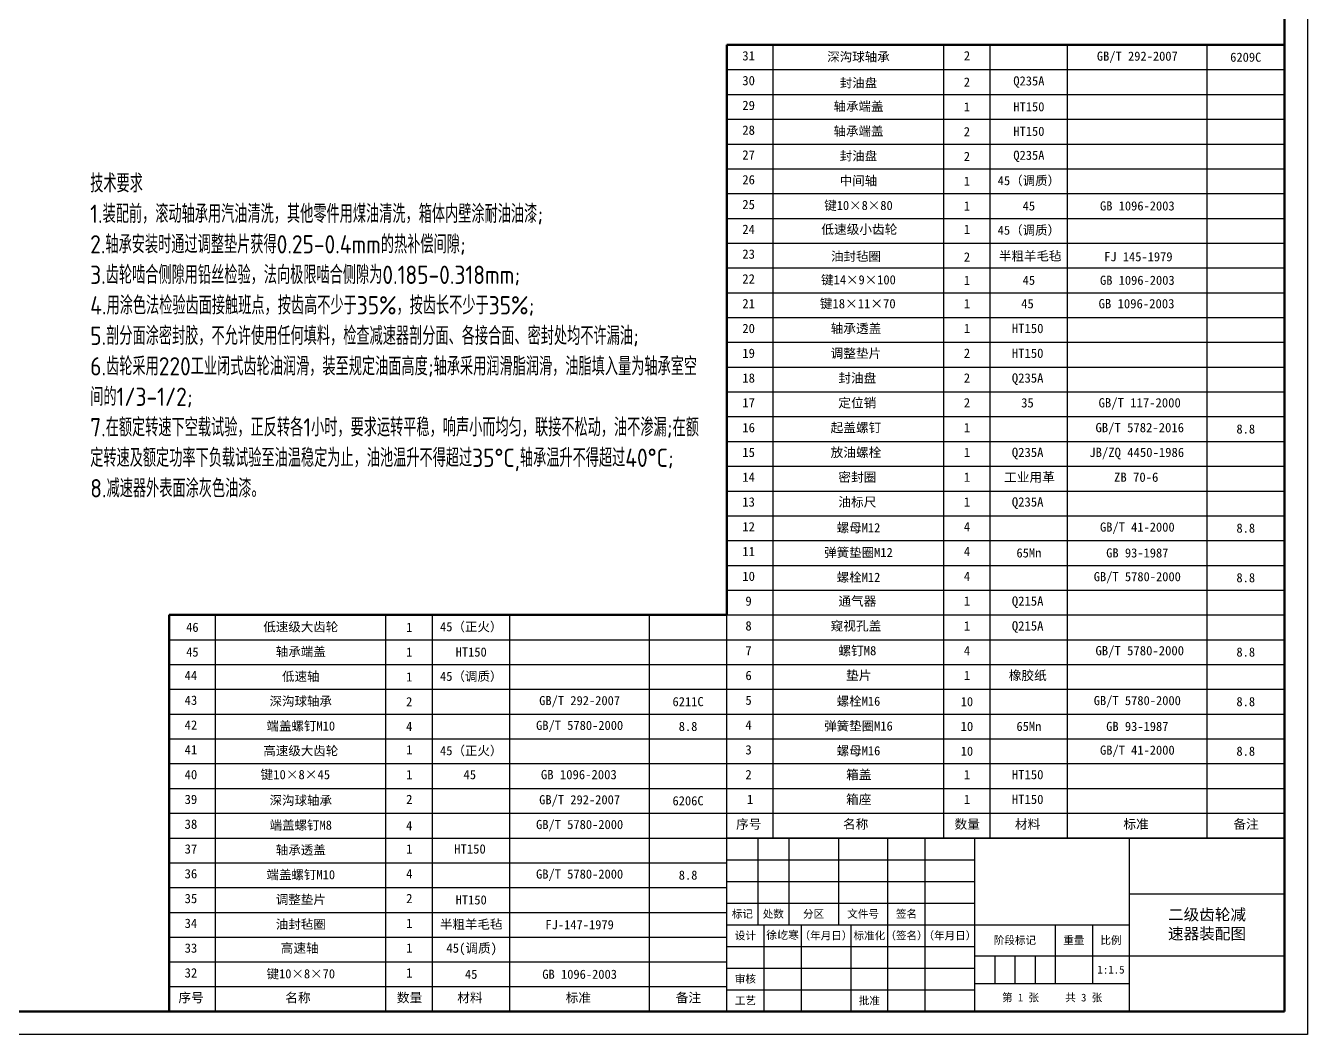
# Model space of a CAD drawing. Header units: millimetres. Extents: x -3078 to 425, y -739 to 825.
# Drawn here: x -2450 to -1889, y -212 to 229 of the extents above; entities that cross this region are included whole.
import ezdxf
from ezdxf.enums import TextEntityAlignment as Align

# ---------------------------------------------------------------- set-up
doc = ezdxf.new("R2010")
doc.units = ezdxf.units.MM
doc.layers.add('图层1', color=7, linetype='Continuous', lineweight=50)
doc.layers.add('粗实线', color=7, linetype='Continuous', lineweight=50)
doc.layers.add('细实线', color=7, linetype='Continuous')
doc.styles.add('fansong', font='simfang.ttf', dxfattribs={"height": 4})
doc.styles.add('GB字体', font='gbenor.shx', dxfattribs={"height": 5, "bigfont": 'gbcbig.shx'})
doc.styles.add('SongTi', font='SimSun.ttf', dxfattribs={"height": 4})
doc.styles.get("Standard").update_dxf_attribs({"font": 'arial.ttf'})

msp = doc.modelspace()

# ---------------------------------------------------------------- linework, layer by layer
for p, q in [((-2123.0475, -125.9058), (-2123.0475, 220.9483)), ((-2048.5281, -125.9058), (-2048.5281, 220.9483)), ((-2028.2046, -125.9058), (-2028.2046, 220.9483)), ((-1994.3321, -125.9058), (-1994.3321, 220.9483)), ((-1933.3617, -125.9058), (-1933.3617, 220.9483)), ((-2143.371, 210.1091), (-1899.4892, 210.1091)), ((-2143.371, 199.2699), (-1899.4892, 199.2699)), ((-2143.371, 188.4307), (-1899.4892, 188.4307)), ((-2143.371, 177.5915), (-1899.4892, 177.5915)), ((-2143.371, 166.7523), (-1899.4892, 166.7523)), ((-2143.371, 155.9131), (-1899.4892, 155.9131)), ((-2143.371, 145.0739), (-1899.4892, 145.0739)), ((-2143.371, 134.2348), (-1899.4892, 134.2348)), ((-2143.371, 123.3956), (-1899.4892, 123.3956)), ((-2143.371, 112.5564), (-1899.4892, 112.5564)), ((-2143.371, 101.7172), (-1899.4892, 101.7172)), ((-2143.371, 90.878), (-1899.4892, 90.878)), ((-2143.371, 80.0388), (-1899.4892, 80.0388)), ((-2143.371, 69.1996), (-1899.4892, 69.1996)), ((-2143.371, 58.3604), (-1899.4892, 58.3604)), ((-2143.371, 47.5213), (-1899.4892, 47.5213)), ((-2143.371, 36.6821), (-1899.4892, 36.6821)), ((-2143.371, 25.8429), (-1899.4892, 25.8429)), ((-2143.371, 15.0037), (-1899.4892, 15.0037)), ((-2143.371, 4.1645), (-1899.4892, 4.1645)), ((-2143.371, -6.6747), (-1899.4892, -6.6747)), ((-2143.371, -17.5139), (-1899.4892, -17.5139)), ((-2366.9292, -201.7801), (-2366.9292, -28.3531)), ((-2292.4098, -201.7801), (-2292.4098, -28.3531)), ((-2272.0863, -201.7801), (-2272.0863, -28.3531)), ((-2238.2139, -201.7801), (-2238.2139, -28.3531)), ((-2177.2434, -201.7801), (-2177.2434, -28.3531)), ((-2143.371, -201.7801), (-2143.371, -28.3531)), ((-2143.371, -28.3531), (-1899.4892, -28.3531)), ((-2387.2527, -39.1923), (-1899.4892, -39.1923)), ((-2387.2527, -50.0314), (-1899.4892, -50.0314)), ((-2387.2527, -60.8706), (-2143.371, -60.8706)), ((-2143.371, -60.8706), (-1899.4892, -60.8706)), ((-2387.2527, -71.7098), (-2143.371, -71.7098)), ((-2143.371, -71.7098), (-1899.4892, -71.7098)), ((-2387.2527, -82.549), (-2143.371, -82.549)), ((-2143.371, -82.549), (-1899.4892, -82.549)), ((-2387.2527, -93.3882), (-2143.371, -93.3882)), ((-2143.371, -93.3882), (-1899.4892, -93.3882)), ((-2387.2527, -104.2274), (-2143.371, -104.2274)), ((-2387.2527, -104.2274), (-2143.371, -104.2274)), ((-2143.371, -104.2274), (-1899.4892, -104.2274)), ((-2387.2527, -115.0666), (-2143.371, -115.0666)), ((-2143.371, -115.0666), (-1899.4892, -115.0666)), ((-2387.2527, -125.9058), (-2143.371, -125.9058)), ((-2143.371, -125.9058), (-1899.4892, -125.9058)), ((-2143.371, -201.7801), (-2143.371, -125.9058)), ((-1899.4892, -125.9058), (-2143.371, -125.9058)), ((-2143.371, -125.9058), (-1899.4892, -125.9058)), ((-2129.822, -125.9058), (-2129.822, -163.8429)), ((-2116.273, -125.9058), (-2116.273, -163.8429)), ((-2094.5946, -125.9058), (-2094.5946, -163.8429)), ((-2072.9162, -201.7801), (-2072.9162, -125.9058)), ((-2056.6575, -201.7801), (-2056.6575, -125.9058)), ((-2034.9791, -201.7801), (-2034.9791, -125.9058)), ((-2034.9791, -201.7801), (-2034.9791, -125.9058)), ((-1967.2342, -201.7801), (-1967.2342, -125.9058)), ((-2387.2527, -136.7449), (-2143.371, -136.7449)), ((-2143.371, -135.39), (-2034.9791, -135.39)), ((-2143.371, -144.8743), (-2034.9791, -144.8743)), ((-2387.2527, -147.5841), (-2143.371, -147.5841)), ((-1967.2342, -150.2939), (-1899.4892, -150.2939)), ((-2143.371, -154.3586), (-2034.9791, -154.3586)), ((-2387.2527, -158.4233), (-2143.371, -158.4233)), ((-2143.371, -163.8429), (-1967.2342, -163.8429)), ((-2127.1122, -163.8429), (-2127.1122, -201.7801)), ((-2110.8534, -163.8429), (-2110.8534, -201.7801)), ((-2089.175, -163.8429), (-2089.175, -201.7801)), ((-1999.7517, -163.8429), (-1999.7517, -189.586)), ((-1983.4929, -163.8429), (-1983.4929, -189.586)), ((-2387.2527, -169.2625), (-2143.371, -169.2625)), ((-2143.371, -173.3272), (-2034.9791, -173.3272)), ((-2034.9791, -177.3919), (-1899.4892, -177.3919)), ((-2026.1722, -177.3919), (-2026.1722, -189.586)), ((-2017.3654, -177.3919), (-2017.3654, -189.586)), ((-2008.5586, -177.3919), (-2008.5586, -189.586)), ((-2387.2527, -180.1017), (-2143.371, -180.1017)), ((-2143.371, -182.8115), (-2034.9791, -182.8115)), ((-2034.9791, -189.586), (-1967.2342, -189.586)), ((-2143.371, -190.9409), (-2387.2527, -190.9409)), ((-2143.371, -201.7801), (-2143.371, -190.9409)), ((-2143.371, -192.2958), (-2034.9791, -192.2958))]:
    msp.add_line(p, q)
msp.add_lwpolyline([(-3078.4892, 629.2199), (-1889.4892, 629.2199), (-1889.4892, -211.7801), (-3078.4892, -211.7801)], close=True)
at = {"layer": '图层1'}
for p, q in [((-1899.4892, -201.7801), (-1899.4892, 619.2199)), ((-1899.4892, -201.7801), (-1899.4892, 113.2199)), ((-1899.4892, -201.7801), (-1899.4892, 99.2199)), ((-3053.4892, -201.7801), (-1899.4892, -201.7801)), ((-2079.4892, -201.7801), (-1899.4892, -201.7801)), ((-2079.4892, -201.7801), (-1899.4892, -201.7801)), ((-2039.4892, -201.7801), (-1899.4892, -201.7801))]:
    msp.add_line(p, q, dxfattribs=at)
at = {"layer": '粗实线'}
for p, q in [((-2143.371, 220.9483), (-2143.371, -28.3531)), ((-2143.371, 220.9483), (-1899.4892, 220.9483)), ((-1899.4892, 220.9483), (-1899.4892, -201.7801)), ((-2387.2527, -28.3531), (-2387.2527, -201.7801)), ((-2143.371, -28.3531), (-2387.2527, -28.3531)), ((-2387.2527, -201.7801), (-1899.4892, -201.7801))]:
    msp.add_line(p, q, dxfattribs=at)

# ---------------------------------------------------------------- texts
at = {"style": 'fansong'}
for s, height, p in [('标记', 3.38725, (-2136.5965, -159.1008)), ('处数', 3.38725, (-2123.0475, -159.1008)), ('文件号', 3.38725, (-2083.7554, -159.1008)), ('签名', 3.38725, (-2064.7868, -159.1008)), ('分区', 3.38725, (-2105.4338, -159.1008)), ('设计', 3.38725, (-2135.2416, -168.5851)), ('（年月日）', 3.38725, (-2100.0142, -168.5851)), ('标准化', 3.38725, (-2081.0456, -168.5851)), ('（签名）', 3.38725, (-2064.7868, -168.5851)), ('（年月日）', 3.38725, (-2045.8183, -168.5851)), ('阶段标记', 3.38725, (-2017.3654, -170.6174)), ('重量', 3.38725, (-1991.6223, -170.6174)), ('比例', 3.38725, (-1975.3635, -170.6174)), ('审核', 3.38725, (-2135.2416, -187.5536)), ('工艺', 3.38725, (-2135.2416, -197.0379)), ('批准', 3.38725, (-2081.0456, -197.0379)), ('第 1 张     共 3 张', 3.387246, (-2001.1066, -195.683))]:
    msp.add_text(s, height=height, dxfattribs=at).set_placement(p, align=Align.MIDDLE_CENTER)
at = {"attachment_point": 1}
for s, width, insert, char_height in [('{\\fSimSun|b0|i0|c134|p2;31}', 4.064696, (-2136.5965, 218.2006), 4.064696), ('{\\fSimSun|b0|i0|c134|p2;2}', 4.064696, (-2039.7212, 218.2006), 4.064696), ('{\\fSimSun|b0|i0|c134|p2;30}', 4.064696, (-2136.5965, 207.3614), 4.064696), ('{\\fSimSun|b0|i0|c134|p2;29}', 4.064696, (-2136.5965, 196.5222), 4.064696), ('{\\fSimSun|b0|i0|c134|p2;28}', 4.064696, (-2136.5965, 185.6831), 4.064696), ('{\\fSimSun|b0|i0|c134|p2;27}', 4.064696, (-2136.5965, 174.8439), 4.064696), ('{\\fSimSun|b0|i0|c134|p2;26}', 4.064696, (-2136.5965, 164.0047), 4.064696), ('{\\fSimSun|b0|i0|c134|p2;25}', 4.064696, (-2136.5965, 153.1655), 4.064696), ('{\\fSimSun|b0|i0|c134|p2;24}', 4.064696, (-2136.5965, 142.3263), 4.064696), ('{\\fSimSun|b0|i0|c134|p2;低速级小齿轮}', 42.112489, (-2102.0466, 142.3263), 4.064696), ('{\\fSimSun|b0|i0|c134|p2;1}', 4.064696, (-2039.7212, 142.3263), 4.064696), ('{\\fSimSun|b0|i0|c134|p2;23}', 4.064696, (-2136.5965, 131.4871), 4.064696), ('{\\fSimSun|b0|i0|c134|p2;2}', 4.064696, (-2039.7212, 130.2178), 4.064696), ('{\\fSimSun|b0|i0|c134|p2;22}', 4.064696, (-2136.5965, 120.6479), 4.064696), ('{\\fSimSun|b0|i0|c134|p2;21}', 4.064696, (-2136.5965, 109.8087), 4.064696), ('{\\fSimSun|b0|i0|c134|p2;键18\\fSimSun|b0|i0|c0|p2;×1\\fSimSun|b0|i0|c134|p2;1\\fSimSun|b0|i0|c0|p2;×\\fSimSun|b0|i0|c134|p2;70}', 42.112489, (-2102.724, 109.8087), 4.0646955), ('{\\fSimSun|b0|i0|c134|p2;1}', 4.064696, (-2039.7212, 109.8087), 4.064696), ('{\\fSimSun|b0|i0|c134|p2;45}', 28.563504, (-2014.6556, 109.8087), 4.064696), ('{\\fSimSun|b0|i0|c134|p2;GB 1096-2003}', 42.112489, (-1980.7831, 109.8087), 4.064696), ('{\\fSimSun|b0|i0|c134|p2;20}', 4.064696, (-2136.5965, 98.9695), 4.064696), ('{\\fSimSun|b0|i0|c134|p2;轴承透盖}', 42.112489, (-2097.9819, 98.9695), 4.064696), ('{\\fSimSun|b0|i0|c134|p2;1}', 4.064696, (-2039.7212, 98.9695), 4.064696), ('{\\fSimSun|b0|i0|c134|p2;HT150}', 28.563504, (-2018.7203, 98.9695), 4.064696), ('{\\fSimSun|b0|i0|c134|p2;19}', 4.064696, (-2136.5965, 88.1304), 4.064696), ('{\\fSimSun|b0|i0|c134|p2;调整垫片}', 42.112489, (-2097.9819, 88.1304), 4.064696), ('{\\fSimSun|b0|i0|c134|p2;2}', 4.064696, (-2039.7212, 88.1304), 4.064696), ('{\\fSimSun|b0|i0|c134|p2;HT150}', 28.563504, (-2018.7203, 88.1304), 4.064696), ('{\\fSimSun|b0|i0|c134|p2;18}', 4.064696, (-2136.5965, 77.2912), 4.064696), ('{\\fSimSun|b0|i0|c134|p2;封油盘}', 42.112489, (-2094.5946, 77.2912), 4.064696), ('{\\fSimSun|b0|i0|c134|p2;2}', 4.064696, (-2039.7212, 77.2912), 4.064696), ('{\\fSimSun|b0|i0|c134|p2;Q235A}', 28.563504, (-2018.7203, 77.2912), 4.064696), ('{\\fSimSun|b0|i0|c134|p2;17}', 4.064696, (-2136.5965, 66.452), 4.064696), ('{\\fSimSun|b0|i0|c134|p2;定位销}', 42.112489, (-2094.5946, 66.452), 4.064696), ('{\\fSimSun|b0|i0|c134|p2;2}', 4.064696, (-2039.7212, 66.452), 4.064696), ('{\\fSimSun|b0|i0|c134|p2;35}', 28.563504, (-2014.6556, 66.452), 4.064696), ('{\\fSimSun|b0|i0|c134|p2;GB/T 117-2000}', 42.112489, (-1980.7831, 66.452), 4.064696), ('{\\fSimSun|b0|i0|c134|p2;起盖螺钉}', 42.112489, (-2097.9819, 55.6128), 4.064696), ('{\\fSimSun|b0|i0|c134|p2;16}', 4.064696, (-2136.5965, 55.6128), 4.064696), ('{\\fSimSun|b0|i0|c134|p2;1}', 4.064696, (-2039.7212, 55.6128), 4.064696), ('{\\fSimSun|b0|i0|c134|p2;GB/T 5782-2016}', 42.112489, (-1982.138, 55.6128), 4.064696), ('{\\fSimSun|b0|i0|c134|p2;放油螺栓}', 42.112489, (-2097.9819, 44.7736), 4.064696), ('{\\fSimSun|b0|i0|c134|p2;JB/ZQ 4450-1986}', 47.629775, (-1984.8478, 44.7736), 4.064696), ('{\\fSimSun|b0|i0|c134|p2;15}', 4.064696, (-2136.5965, 44.7736), 4.064696), ('{\\fSimSun|b0|i0|c134|p2;1}', 4.064696, (-2039.7212, 44.7736), 4.064696), ('{\\fSimSun|b0|i0|c134|p2;Q235A}', 28.563504, (-2018.7203, 44.7736), 4.064696), ('{\\fSimSun|b0|i0|c134|p2;14}', 4.064696, (-2136.5965, 33.9344), 4.064696), ('{\\fSimSun|b0|i0|c134|p2;密封圈}', 42.112489, (-2094.5946, 33.9344), 4.064696), ('{\\fSimSun|b0|i0|c134|p2;1}', 4.064696, (-2039.7212, 33.9344), 4.064696), ('{\\fSimSun|b0|i0|c134|p2;工业用革}', 28.563504, (-2022.1075, 33.9344), 4.064696), ('{\\fSimSun|b0|i0|c134|p2;ZB 70-6}', 47.629775, (-1974.0086, 33.9344), 4.064696), ('{\\fSimSun|b0|i0|c134|p2;13}', 4.064696, (-2136.5965, 23.0952), 4.064696), ('{\\fSimSun|b0|i0|c134|p2;油标尺}', 42.112489, (-2094.5946, 23.0952), 4.064696), ('{\\fSimSun|b0|i0|c134|p2;1}', 4.064696, (-2039.7212, 23.0952), 4.064696), ('{\\fSimSun|b0|i0|c134|p2;Q235A}', 28.563504, (-2018.7203, 23.0952), 4.064696), ('{\\fSimSun|b0|i0|c134|p2;12}', 4.064696, (-2136.5965, 12.256), 4.064696), ('{\\fSimSun|b0|i0|c134|p2;4}', 4.064696, (-2039.7212, 12.256), 4.064696), ('{\\fSimSun|b0|i0|c134|p2;11}', 4.064696, (-2136.5965, 1.4169), 4.064696), ('{\\fSimSun|b0|i0|c134|p2;4}', 4.064696, (-2039.7212, 1.4169), 4.064696), ('{\\fSimSun|b0|i0|c134|p2;10}', 4.064696, (-2136.5965, -9.4223), 4.064696), ('{\\fSimSun|b0|i0|c134|p2;4}', 4.064696, (-2039.7212, -9.4223), 4.064696), ('{\\fSimSun|b0|i0|c134|p2;9}', 4.064696, (-2135.2416, -20.2615), 4.064696), ('{\\fSimSun|b0|i0|c134|p2;通气器}', 42.112489, (-2094.5946, -20.2615), 4.064696), ('{\\fSimSun|b0|i0|c134|p2;1}', 4.064696, (-2039.7212, -20.2615), 4.064696), ('{\\fSimSun|b0|i0|c134|p2;Q215A}', 28.563504, (-2018.7203, -20.2615), 4.064696), ('{\\fSimSun|b0|i0|c134|p2;8}', 4.064696, (-2135.2416, -31.1007), 4.064696), ('{\\fSimSun|b0|i0|c134|p2;窥视孔盖}', 42.112489, (-2097.9819, -31.1007), 4.064696), ('{\\fSimSun|b0|i0|c134|p2;1}', 4.064696, (-2039.7212, -31.1007), 4.064696), ('{\\fSimSun|b0|i0|c134|p2;Q215A}', 28.563504, (-2018.7203, -31.1007), 4.064696), ('{\\fSimSun|b0|i0|c134|p2;7}', 4.064696, (-2135.2416, -41.9399), 4.064696), ('{\\fSimSun|b0|i0|c134|p2;螺钉M8}', 42.112489, (-2094.5946, -41.9399), 4.064696), ('{\\fSimSun|b0|i0|c134|p2;4}', 4.064696, (-2039.7212, -41.9399), 4.064696), ('{\\fSimSun|b0|i0|c134|p2;GB/T 5780-2000}', 42.112489, (-1982.138, -41.9399), 4.064696), ('{\\fSimSun|b0|i0|c134|p2;44}', 4.064696, (-2380.4782, -52.7791), 4.064696), ('{\\fSimSun|b0|i0|c134|p2;6}', 4.064696, (-2135.2416, -52.7791), 4.064696), ('{\\fSimSun|b0|i0|c134|p2;垫片}', 42.112489, (-2091.2074, -52.7791), 4.064696), ('{\\fSimSun|b0|i0|c134|p2;1}', 4.064696, (-2039.7212, -52.7791), 4.064696), ('{\\fSimSun|b0|i0|c134|p2;橡胶纸}', 28.563504, (-2020.0752, -52.7791), 4.064696), ('{\\fSimSun|b0|i0|c134|p2;43}', 4.064696, (-2380.4782, -63.6183), 4.064696), ('{\\fSimSun|b0|i0|c134|p2;5}', 4.064696, (-2135.2416, -63.6183), 4.064696), ('{\\fSimSun|b0|i0|c134|p2;42}', 4.064696, (-2380.4782, -74.4575), 4.064696), ('{\\fSimSun|b0|i0|c134|p2;4}', 4.064696, (-2135.2416, -74.4575), 4.064696), ('{\\fSimSun|b0|i0|c134|p2;41}', 4.064696, (-2380.4782, -85.2966), 4.064696), ('{\\fSimSun|b0|i0|c134|p2;1}', 4.064696, (-2283.603, -85.2966), 4.064696), ('{\\fSimSun|b0|i0|c134|p2;3}', 4.064696, (-2135.2416, -85.2966), 4.064696), ('{\\fSimSun|b0|i0|c134|p2;40}', 4.064696, (-2380.4782, -96.1358), 4.064696), ('\\pxt8;{\\fSimSun|b0|i0|c134|p2;键10\\fSimSun|b0|i0|c0|p2;×\\fSimSun|b0|i0|c134|p2;8\\fSimSun|b0|i0|c0|p2;×\\fSimSun|b0|i0|c134|p2;45}', 42.112489, (-2347.2832, -96.1358), 4.0646955), ('{\\fSimSun|b0|i0|c134|p2;1}', 4.064696, (-2283.603, -96.1358), 4.064696), ('{\\fSimSun|b0|i0|c134|p2;45}', 28.563504, (-2258.5373, -96.1358), 4.064696), ('{\\fSimSun|b0|i0|c134|p2;GB 1096-2003}', 42.112489, (-2224.6649, -96.1358), 4.064696), ('{\\fSimSun|b0|i0|c134|p2;2}', 4.064696, (-2135.2416, -96.1358), 4.064696), ('{\\fSimSun|b0|i0|c134|p2;箱盖}', 42.112489, (-2091.2074, -96.1358), 4.064696), ('{\\fSimSun|b0|i0|c134|p2;1}', 4.064696, (-2039.7212, -96.1358), 4.064696), ('{\\fSimSun|b0|i0|c134|p2;HT150}', 28.563504, (-2018.7203, -96.1358), 4.064696), ('{\\fSimSun|b0|i0|c134|p2;箱座}', 42.112489, (-2091.2074, -106.975), 4.064696), ('{\\fSimSun|b0|i0|c134|p2;39}', 4.064696, (-2380.4782, -106.975), 4.064696), ('{\\fSimSun|b0|i0|c134|p2;2}', 4.064696, (-2283.603, -106.975), 4.064696), ('{\\fSimSun|b0|i0|c134|p2;1}', 4.064696, (-2134.5641, -106.975), 4.064696), ('{\\fSimSun|b0|i0|c134|p2;1}', 4.064696, (-2039.7212, -106.975), 4.064696), ('{\\fSimSun|b0|i0|c134|p2;HT150}', 28.563504, (-2018.7203, -106.975), 4.064696), ('{\\fSimSun|b0|i0|c134|p2;序号}', 13.443011, (-2139.3063, -117.8142), 4.064696), ('{\\fSimSun|b0|i0|c134|p2;名称}', 42.112489, (-2092.5623, -117.8142), 4.064696), ('{\\fSimSun|b0|i0|c134|p2;数量}', 11.552169, (-2043.7859, -117.8142), 4.064696), ('{\\fSimSun|b0|i0|c134|p2;材料}', 28.563504, (-2017.3654, -117.8142), 4.064696), ('{\\fSimSun|b0|i0|c134|p2;标准}', 41.845094, (-1969.944, -117.8142), 4.064696), ('{\\fSimSun|b0|i0|c134|p2;备注}', 28.563504, (-1921.8451, -117.8142), 4.064696), ('{\\fSimSun|b0|i0|c134|p2;38}', 4.064696, (-2380.4782, -117.8142), 4.064696), ('{\\fSimSun|b0|i0|c134|p2;37}', 4.064696, (-2380.4782, -128.6534), 4.064696), ('{\\fSimSun|b0|i0|c134|p2;1}', 4.064696, (-2283.603, -128.6534), 4.064696), ('{\\fSimSun|b0|i0|c134|p2;HT150}', 28.563504, (-2262.602, -128.6534), 4.064696), ('{\\fSimSun|b0|i0|c134|p2;36}', 4.064696, (-2380.4782, -139.4926), 4.064696), ('{\\fSimSun|b0|i0|c134|p2;4}', 4.064696, (-2283.603, -139.4926), 4.064696), ('{\\fSimSun|b0|i0|c134|p2;35}', 4.064696, (-2380.4782, -150.3318), 4.064696), ('{\\fSimSun|b0|i0|c134|p2;2}', 4.064696, (-2283.603, -150.3318), 4.064696), ('{\\fSimSun|b0|i0|c134|p2;34}', 4.064696, (-2380.4782, -161.171), 4.064696), ('{\\fSimSun|b0|i0|c134|p2;1}', 4.064696, (-2283.603, -161.171), 4.064696), ('{\\fSimSun|b0|i0|c134|p2;33}', 4.064696, (-2380.4782, -172.0102), 4.064696), ('{\\fSimSun|b0|i0|c134|p2;高速轴}', 42.112489, (-2338.4763, -172.0102), 4.064696), ('{\\fSimSun|b0|i0|c134|p2;1}', 4.064696, (-2283.603, -172.0102), 4.064696), ('{\\fSimSun|b0|i0|c134|p2;45(调质)}', 28.563504, (-2265.9893, -172.0102), 4.064696), ('{\\fSimSun|b0|i0|c134|p2;32}', 4.064696, (-2380.4782, -182.8493), 4.064696), ('{\\fSimSun|b0|i0|c134|p2;1}', 4.064696, (-2283.603, -182.8493), 4.064696), ('{\\fSimSun|b0|i0|c134|p2;序号}', 13.443011, (-2383.188, -193.6885), 4.064696), ('{\\fSimSun|b0|i0|c134|p2;名称}', 42.112489, (-2336.444, -193.6885), 4.064696), ('{\\fSimSun|b0|i0|c134|p2;数量}', 11.552169, (-2287.6677, -193.6885), 4.064696), ('{\\fSimSun|b0|i0|c134|p2;材料}', 28.563504, (-2261.2471, -193.6885), 4.064696), ('{\\fSimSun|b0|i0|c134|p2;标准}', 41.845094, (-2213.8257, -193.6885), 4.064696), ('{\\fSimSun|b0|i0|c134|p2;备注}', 28.563504, (-2165.7268, -193.6885), 4.064696)]:
    msp.add_mtext_dynamic_manual_height_columns(s, width=width, gutter_width=16.9362, heights=[0], dxfattribs=dict(at, insert=insert, char_height=char_height))
at = {"insert": (-2421.7642, 164.3992), "char_height": 8, "width": 266.786578, "attachment_point": 1, "style": 'GB字体'}
msp.add_mtext('技术要求\\P1.装配前，滚动轴承用汽油清洗，其他零件用煤油清洗，箱体内壁涂耐油油漆;\\P2.轴承安装时通过调整垫片获得0.25-0.4mm的热补偿间隙;\\P3.齿轮啮合侧隙用铅丝检验，法向极限啮合侧隙为0.185-0.318mm;\\P4.用涂色法检验齿面接触班点，按齿高不少于35%，按齿长不少于35%;\\P5.剖分面涂密封胶，不允许使用任何填料，检查减速器剖分面、各接合面、密封处均不许漏油;\\P6.齿轮采用220工业闭式齿轮油润滑，装至规定油面高度;轴承采用润滑脂润滑，油脂填入量为轴承室空间的1/3-1/2;\\P7.在额定转速下空载试验，正反转各1小时，要求运转平稳，响声小而均匀，联接不松动，油不渗漏;在额定转速及额定功率下负载试验至油温稳定为止，油池温升不得超过35°C,轴承温升不得超过40°C;\\P8.减速器外表面涂灰色油漆。', dxfattribs=at)
at = {"layer": '粗实线', "attachment_point": 5}
for s, width, gutter_width, heights, insert, char_height, style in [('{\\fSimSun|b0|i0|c134|p2;封油盘}', 74.519418, 20, [0], (-2085.7919, 204.1429), 4, 'fansong'), ('{\\fSimSun|b0|i0|c134|p2;油封毡圈}', 74.519418, 20, [0], (-2086.8846, 128.2685), 4, 'fansong'), ('8.8', 33.872463, 20, [0], (-1916.4255, 52.9408), 4, 'SongTi'), ('8.8', 33.872463, 20, [0], (-1916.4255, 9.5841), 4, 'SongTi'), ('46', 20.323478, 20, [0], (-2377.091, -33.7727), 4, 'SongTi'), ('低速级大齿轮', 74.519418, 20, [0], (-2329.6695, -33.7727), 4, 'SongTi'), ('1', 20.323478, 20, [0], (-2282.2481, -33.7727), 4, 'SongTi'), ('45（正火）', 33.872463, 20, [0], (-2255.1501, -33.7727), 4, 'SongTi'), ('45', 20.323478, 20, [0], (-2377.091, -44.6118), 4, 'SongTi'), ('轴承端盖', 74.519418, 20, [0], (-2329.6695, -44.6118), 4, 'SongTi'), ('1', 20.323478, 20, [0], (-2282.2481, -44.6118), 4, 'SongTi'), ('HT150', 33.872463, 20, [0], (-2255.1501, -44.6118), 4, 'SongTi'), ('8.8', 33.872463, 20, [0], (-1916.4255, -44.6118), 4, 'SongTi'), ('低速轴', 74.519418, 20, [0], (-2329.6695, -55.451), 4, 'SongTi'), ('1', 20.323478, 20, [0], (-2282.2481, -55.451), 4, 'SongTi'), ('深沟球轴承', 74.519418, 20, [0], (-2329.6695, -66.2902), 4, 'SongTi'), ('2', 20.323478, 20, [4], (-2282.2481, -66.2902), 4, 'SongTi'), ('GB/T 292-2007', 60.970433, 20, [0], (-2207.7286, -66.2902), 4, 'SongTi'), ('6211C', 33.872463, 20, [0], (-2160.3072, -66.2902), 4, 'SongTi'), ('10', 20.323478, 20, [0], (-2038.3663, -66.2902), 4, 'fansong'), ('4', 20.323478, 20, [0], (-2282.2481, -77.1294), 4, 'SongTi'), ('10', 20.323478, 25, [0], (-2038.3663, -77.1294), 4.0647, 'fansong'), ('10', 20.323478, 20, [0], (-2038.3663, -87.9686), 4, 'fansong'), ('8.8', 33.872463, 20, [0], (-1916.4255, -87.9686), 4, 'SongTi'), ('调整垫片', 74.519418, 20, [0], (-2329.6695, -153.0037), 4, 'SongTi'), ('二级齿轮减\\P速器装配图', 67.744925, 25, [0], (-1933.3617, -163.8429), 5, 'fansong'), ('油封毡圈', 74.519418, 20, [0], (-2329.6695, -163.8429), 4, 'SongTi'), ('徐屹寒', 16.258782, 25, [0], (-2118.9828, -168.5851), 3.5, 'fansong'), ('1:1.5', 16.258782, 25, [0], (-1975.3635, -183.4889), 3.5, 'fansong')]:
    msp.add_mtext_dynamic_manual_height_columns(s, width=width, gutter_width=gutter_width, heights=heights, dxfattribs=dict(at, insert=insert, char_height=char_height, style=style))
at = {"layer": '细实线', "char_height": 4, "attachment_point": 5, "style": 'SongTi'}
for s, width, heights, insert in [('深沟球轴承', 74.519418, [0], (-2085.7878, 215.5287)), ('GB/T 292-2007', 60.970433, [0], (-1963.8469, 215.5287)), ('6209C', 33.872463, [0], (-1916.4255, 215.5287)), ('2', 20.323478, [0], (-2038.3663, 204.6895)), ('Q235A', 33.872463, [0], (-2011.2684, 204.6895)), ('轴承端盖', 74.519418, [0], (-2085.7878, 193.8503)), ('1', 20.323478, [0], (-2038.3663, 193.8503)), ('HT150', 33.872463, [0], (-2011.2684, 193.8503)), ('轴承端盖', 74.519418, [0], (-2085.7878, 183.0111)), ('HT150', 33.872463, [0], (-2011.2684, 183.1233)), ('2', 20.323478, [0], (-2038.3663, 183.0111)), ('封油盘', 74.519418, [0], (-2085.7878, 172.1719)), ('2', 20.323478, [0], (-2038.3663, 172.1719)), ('Q235A', 33.872463, [0], (-2011.2684, 172.1719)), ('中间轴', 74.519418, [0], (-2085.7878, 161.3327)), ('1', 20.323478, [0], (-2038.3663, 161.3327)), ('45（调质）', 33.872463, [0], (-2011.2684, 161.3327)), ('键10×8×80', 74.519418, [0], (-2085.7878, 150.4935)), ('1', 20.323478, [0], (-2038.3663, 150.4935)), ('45', 33.872463, [0], (-2011.2684, 150.4935)), ('GB 1096-2003', 60.970433, [0], (-1963.8469, 150.4935)), ('45（调质）', 33.872463, [0], (-2011.2684, 139.6543)), ('半粗羊毛毡', 33.872463, [0], (-2010.7002, 128.4185)), ('FJ 145-1979', 60.970433, [0], (-1963.4058, 128.2752)), ('键14×9×100', 74.519418, [0], (-2085.7878, 117.976)), ('1', 20.323478, [0], (-2038.3663, 117.976)), ('45', 33.872463, [0], (-2011.2684, 117.976)), ('GB 1096-2003', 60.970433, [0], (-1963.8469, 117.976)), ('螺母M12', 74.519418, [0], (-2085.7878, 9.5841)), ('GB/T 41-2000', 60.970433, [0], (-1963.8469, 9.5841)), ('弹簧垫圈M12', 74.519418, [0], (-2085.7878, -1.2551)), ('65Mn', 33.872463, [0], (-2011.2684, -1.2551)), ('GB 93-1987', 60.970433, [0], (-1963.8469, -1.2551)), ('螺栓M12', 74.519418, [0], (-2085.7878, -12.0943)), ('\\pxqc;GB/T 5780-2000', 60.970433, [0], (-1963.8469, -12.0943)), ('8.8', 33.872463, [0], (-1916.4255, -12.0943)), ('45（调质）', 33.872463, [0], (-2255.1501, -55.451)), ('螺栓M16', 74.519418, [0], (-2085.7878, -66.2902)), ('GB/T 5780-2000', 60.970433, [0], (-1963.8469, -66.2902)), ('8.8', 33.872463, [0], (-1916.4255, -66.2902)), ('端盖螺钉M10', 74.519418, [0], (-2329.6695, -77.1294)), ('GB/T 5780-2000', 60.970433, [0], (-2207.7286, -77.1294)), ('8.8', 33.872463, [0], (-2160.3072, -77.1294)), ('弹簧垫圈M16', 74.519418, [0], (-2085.7878, -77.1294)), ('65Mn', 33.872463, [0], (-2011.2684, -77.1294)), ('GB 93-1987', 60.970433, [0], (-1963.8469, -77.1294)), ('高速级大齿轮', 74.519418, [0], (-2329.6695, -87.9686)), ('45（正火）', 33.872463, [0], (-2255.1501, -87.9686)), ('螺母M16', 74.519418, [0], (-2085.7878, -87.9686)), ('GB/T 41-2000', 60.970433, [0], (-1963.8469, -87.9686)), ('深沟球轴承', 74.519418, [0], (-2329.6695, -109.647)), ('GB/T 292-2007', 60.970433, [0], (-2207.7286, -109.647)), ('6206C', 33.872463, [0], (-2160.3072, -109.647)), ('端盖螺钉M8', 74.519418, [0], (-2329.6695, -120.4862)), ('GB/T 5780-2000', 60.970433, [4], (-2207.7286, -120.4862)), ('4', 20.323478, [0], (-2282.2481, -120.4862)), ('轴承透盖', 74.519418, [0], (-2329.6695, -131.3254)), ('端盖螺钉M10', 74.519418, [0], (-2329.6695, -142.1645)), ('GB/T 5780-2000', 60.970433, [0], (-2207.7286, -142.1645)), ('8.8', 33.872463, [0], (-2160.3072, -142.1645)), ('HT150', 33.872463, [0], (-2255.1501, -153.0037)), ('半粗羊毛毡', 33.872463, [0], (-2255.1501, -163.8429)), ('FJ-147-1979', 60.970433, [0], (-2207.7286, -163.8429)), ('键10×8×70', 74.519418, [0], (-2329.6695, -185.5213)), ('45', 33.872463, [0], (-2255.1501, -185.5213)), ('GB 1096-2003', 60.970433, [0], (-2207.7286, -185.5213))]:
    msp.add_mtext_dynamic_manual_height_columns(s, width=width, gutter_width=20, heights=heights, dxfattribs=dict(at, insert=insert))

doc.saveas('drawing.dxf')
